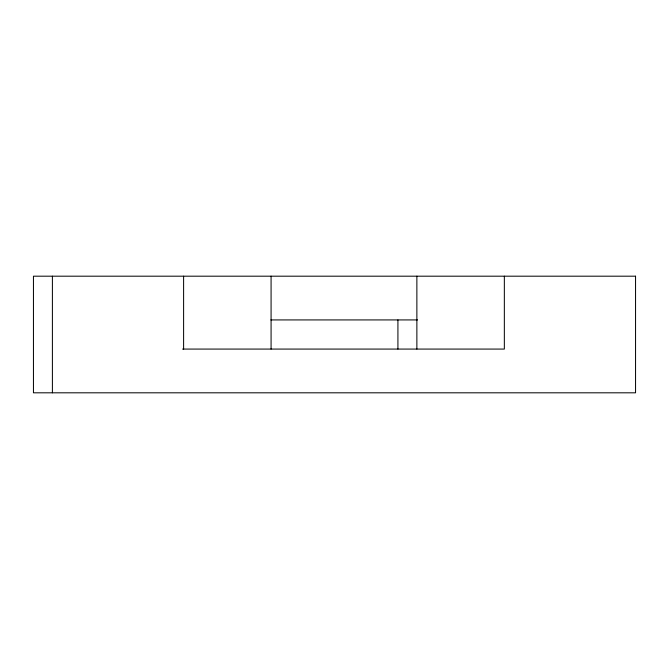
<?xml version="1.0" encoding="UTF-8"?>
<svg xmlns="http://www.w3.org/2000/svg" width="669" height="669" viewBox="0 0 669 669"><rect width="100%" height="100%" fill="white"/><g stroke="black" fill="none" stroke-linecap="round" stroke-linejoin="round"><path stroke-width="1" d="M270.878 319.924L417.556 319.924M182.57 349.076L504.342 349.076L504.342 276.188M416.871 276.188L416.871 349.076M397.921 319.924L397.921 349.076M271.079 276.188L271.079 349.076M183.607 276.188L183.607 349.076M52.399 276.188L52.399 392.812M635.55 276.188L33.45 276.188L33.45 392.812L635.55 392.812L635.55 276.188"/></g></svg>
